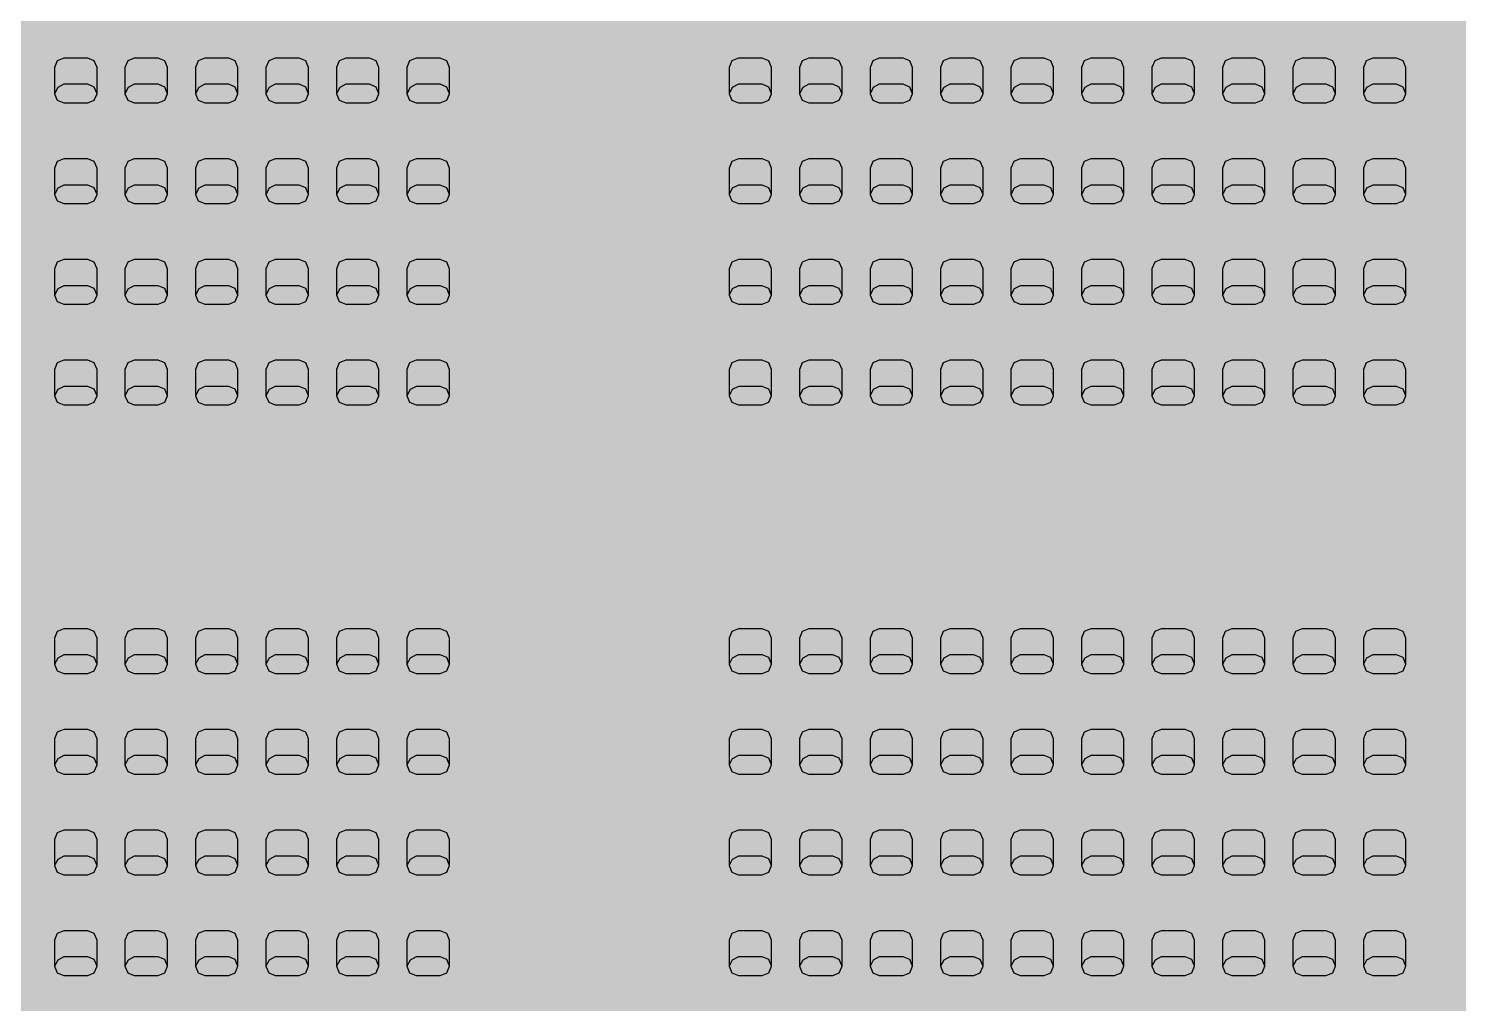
# Model space of a CAD drawing. Header units: feet. Extents: x 280 to 544, y 563 to 815.
# Drawn here: x 381.9 to 433, y 630.9 to 665.7 of the extents above; entities that cross this region are included whole.
import ezdxf

# ---------------------------------------------------------------- set-up
doc = ezdxf.new("R2010")
doc.units = ezdxf.units.FT
doc.header["$MEASUREMENT"] = 0
doc.layers.add('Background', color=7, linetype='Continuous')
doc.layers.add('Layer 1', color=7, linetype='Continuous')

msp = doc.modelspace()

# ---------------------------------------------------------------- hatches: boundary and pattern name
at = {"layer": 'Background', "lineweight": 0, "true_color": 0xe6e6e6, "transparency": 33554687}
h = msp.add_hatch(color=254, dxfattribs=at)
h.dxf.hatch_style = 1
h.paths.add_polyline_path([(491.791, 760.881), (310.541, 760.881), (310.541, 592.714), (491.791, 592.714)])

# ---------------------------------------------------------------- linework, layer by layer
at = {"layer": 'Layer 1', "color": 18, "lineweight": 25, "true_color": 0x000000}
for points in [[(384.353, 663.397), (384.353, 664.331), (384.255, 664.567), (384.019, 664.664), (383.165, 664.664), (382.929, 664.567), (382.832, 664.331), (382.832, 663.397), (382.929, 663.162), (383.165, 663.064), (384.019, 663.064), (384.255, 663.162), (384.353, 663.397), (384.255, 663.633), (384.019, 663.731), (383.165, 663.731), (382.949, 663.613), (382.832, 663.397)], [(386.873, 663.397), (386.873, 664.331), (386.776, 664.567), (386.54, 664.664), (385.686, 664.664), (385.45, 664.567), (385.353, 664.331), (385.353, 663.397), (385.45, 663.162), (385.686, 663.064), (386.54, 663.064), (386.776, 663.162), (386.873, 663.397), (386.776, 663.633), (386.54, 663.731), (385.686, 663.731), (385.47, 663.613), (385.353, 663.397)], [(389.394, 663.397), (389.394, 664.331), (389.296, 664.567), (389.061, 664.664), (388.207, 664.664), (387.971, 664.567), (387.873, 664.331), (387.873, 663.397), (387.971, 663.162), (388.207, 663.064), (389.061, 663.064), (389.296, 663.162), (389.394, 663.397), (389.296, 663.633), (389.061, 663.731), (388.207, 663.731), (387.991, 663.613), (387.873, 663.397)], [(391.915, 663.397), (391.915, 664.331), (391.817, 664.567), (391.582, 664.664), (390.727, 664.664), (390.492, 664.567), (390.394, 664.331), (390.394, 663.397), (390.492, 663.162), (390.727, 663.064), (391.582, 663.064), (391.817, 663.162), (391.915, 663.397), (391.817, 663.633), (391.582, 663.731), (390.727, 663.731), (390.512, 663.613), (390.394, 663.397)], [(394.436, 663.397), (394.436, 664.331), (394.338, 664.567), (394.102, 664.664), (393.248, 664.664), (393.012, 664.567), (392.915, 664.331), (392.915, 663.397), (393.012, 663.162), (393.248, 663.064), (394.102, 663.064), (394.338, 663.162), (394.436, 663.397), (394.338, 663.633), (394.102, 663.731), (393.248, 663.731), (393.033, 663.613), (392.915, 663.397)], [(396.957, 663.397), (396.957, 664.331), (396.859, 664.567), (396.623, 664.664), (395.769, 664.664), (395.533, 664.567), (395.436, 664.331), (395.436, 663.397), (395.533, 663.162), (395.769, 663.064), (396.623, 663.064), (396.859, 663.162), (396.957, 663.397), (396.859, 663.633), (396.623, 663.731), (395.769, 663.731), (395.553, 663.613), (395.436, 663.397)], [(408.477, 663.397), (408.477, 664.331), (408.38, 664.567), (408.144, 664.664), (407.29, 664.664), (407.054, 664.567), (406.957, 664.331), (406.957, 663.397), (407.054, 663.162), (407.29, 663.064), (408.144, 663.064), (408.38, 663.162), (408.477, 663.397), (408.38, 663.633), (408.144, 663.731), (407.29, 663.731), (407.074, 663.613), (406.957, 663.397)], [(410.998, 663.397), (410.998, 664.331), (410.901, 664.567), (410.665, 664.664), (409.811, 664.664), (409.575, 664.567), (409.477, 664.331), (409.477, 663.397), (409.575, 663.162), (409.811, 663.064), (410.665, 663.064), (410.901, 663.162), (410.998, 663.397), (410.901, 663.633), (410.665, 663.731), (409.811, 663.731), (409.595, 663.613), (409.477, 663.397)], [(413.519, 663.397), (413.519, 664.331), (413.421, 664.567), (413.186, 664.664), (412.331, 664.664), (412.096, 664.567), (411.998, 664.331), (411.998, 663.397), (412.096, 663.162), (412.331, 663.064), (413.186, 663.064), (413.421, 663.162), (413.519, 663.397), (413.421, 663.633), (413.186, 663.731), (412.331, 663.731), (412.116, 663.613), (411.998, 663.397)], [(416.04, 663.397), (416.04, 664.331), (415.942, 664.567), (415.706, 664.664), (414.852, 664.664), (414.616, 664.567), (414.519, 664.331), (414.519, 663.397), (414.616, 663.162), (414.852, 663.064), (415.706, 663.064), (415.942, 663.162), (416.04, 663.397), (415.942, 663.633), (415.706, 663.731), (414.852, 663.731), (414.637, 663.613), (414.519, 663.397)], [(418.56, 663.397), (418.56, 664.331), (418.463, 664.567), (418.227, 664.664), (417.373, 664.664), (417.137, 664.567), (417.04, 664.331), (417.04, 663.397), (417.137, 663.162), (417.373, 663.064), (418.227, 663.064), (418.463, 663.162), (418.56, 663.397), (418.463, 663.633), (418.227, 663.731), (417.373, 663.731), (417.157, 663.613), (417.04, 663.397)], [(421.081, 663.397), (421.081, 664.331), (420.984, 664.567), (420.748, 664.664), (419.894, 664.664), (419.658, 664.567), (419.56, 664.331), (419.56, 663.397), (419.658, 663.162), (419.894, 663.064), (420.748, 663.064), (420.984, 663.162), (421.081, 663.397), (420.984, 663.633), (420.748, 663.731), (419.894, 663.731), (419.678, 663.613), (419.56, 663.397)], [(423.602, 663.397), (423.602, 664.331), (423.505, 664.567), (423.269, 664.664), (422.415, 664.664), (422.179, 664.567), (422.081, 664.331), (422.081, 663.397), (422.179, 663.162), (422.415, 663.064), (423.269, 663.064), (423.505, 663.162), (423.602, 663.397), (423.505, 663.633), (423.269, 663.731), (422.415, 663.731), (422.199, 663.613), (422.081, 663.397)], [(426.123, 663.397), (426.123, 664.331), (426.025, 664.567), (425.79, 664.664), (424.935, 664.664), (424.7, 664.567), (424.602, 664.331), (424.602, 663.397), (424.7, 663.162), (424.935, 663.064), (425.79, 663.064), (426.025, 663.162), (426.123, 663.397), (426.025, 663.633), (425.79, 663.731), (424.935, 663.731), (424.72, 663.613), (424.602, 663.397)], [(428.644, 663.397), (428.644, 664.331), (428.546, 664.567), (428.31, 664.664), (427.456, 664.664), (427.221, 664.567), (427.123, 664.331), (427.123, 663.397), (427.221, 663.162), (427.456, 663.064), (428.31, 663.064), (428.546, 663.162), (428.644, 663.397), (428.546, 663.633), (428.31, 663.731), (427.456, 663.731), (427.24, 663.613), (427.123, 663.397)], [(431.164, 663.397), (431.164, 664.331), (431.067, 664.567), (430.831, 664.664), (429.977, 664.664), (429.741, 664.567), (429.644, 664.331), (429.644, 663.397), (429.741, 663.162), (429.977, 663.064), (430.831, 663.064), (431.067, 663.162), (431.164, 663.397), (431.067, 663.633), (430.831, 663.731), (429.977, 663.731), (429.761, 663.613), (429.644, 663.397)], [(384.353, 659.797), (384.353, 660.731), (384.255, 660.966), (384.019, 661.064), (383.165, 661.064), (382.929, 660.966), (382.832, 660.731), (382.832, 659.797), (382.929, 659.562), (383.165, 659.464), (384.019, 659.464), (384.255, 659.562), (384.353, 659.797), (384.255, 660.033), (384.019, 660.131), (383.165, 660.131), (382.949, 660.013), (382.832, 659.797)], [(386.873, 659.797), (386.873, 660.731), (386.776, 660.966), (386.54, 661.064), (385.686, 661.064), (385.45, 660.966), (385.353, 660.731), (385.353, 659.797), (385.45, 659.562), (385.686, 659.464), (386.54, 659.464), (386.776, 659.562), (386.873, 659.797), (386.776, 660.033), (386.54, 660.131), (385.686, 660.131), (385.47, 660.013), (385.353, 659.797)], [(389.394, 659.797), (389.394, 660.731), (389.296, 660.966), (389.061, 661.064), (388.207, 661.064), (387.971, 660.966), (387.873, 660.731), (387.873, 659.797), (387.971, 659.562), (388.207, 659.464), (389.061, 659.464), (389.296, 659.562), (389.394, 659.797), (389.296, 660.033), (389.061, 660.131), (388.207, 660.131), (387.991, 660.013), (387.873, 659.797)], [(391.915, 659.797), (391.915, 660.731), (391.817, 660.966), (391.582, 661.064), (390.727, 661.064), (390.492, 660.966), (390.394, 660.731), (390.394, 659.797), (390.492, 659.562), (390.727, 659.464), (391.582, 659.464), (391.817, 659.562), (391.915, 659.797), (391.817, 660.033), (391.582, 660.131), (390.727, 660.131), (390.512, 660.013), (390.394, 659.797)], [(394.436, 659.797), (394.436, 660.731), (394.338, 660.966), (394.102, 661.064), (393.248, 661.064), (393.012, 660.966), (392.915, 660.731), (392.915, 659.797), (393.012, 659.562), (393.248, 659.464), (394.102, 659.464), (394.338, 659.562), (394.436, 659.797), (394.338, 660.033), (394.102, 660.131), (393.248, 660.131), (393.033, 660.013), (392.915, 659.797)], [(396.957, 659.797), (396.957, 660.731), (396.859, 660.966), (396.623, 661.064), (395.769, 661.064), (395.533, 660.966), (395.436, 660.731), (395.436, 659.797), (395.533, 659.562), (395.769, 659.464), (396.623, 659.464), (396.859, 659.562), (396.957, 659.797), (396.859, 660.033), (396.623, 660.131), (395.769, 660.131), (395.553, 660.013), (395.436, 659.797)], [(408.477, 659.797), (408.477, 660.731), (408.38, 660.966), (408.144, 661.064), (407.29, 661.064), (407.054, 660.966), (406.957, 660.731), (406.957, 659.797), (407.054, 659.562), (407.29, 659.464), (408.144, 659.464), (408.38, 659.562), (408.477, 659.797), (408.38, 660.033), (408.144, 660.131), (407.29, 660.131), (407.074, 660.013), (406.957, 659.797)], [(410.998, 659.797), (410.998, 660.731), (410.901, 660.966), (410.665, 661.064), (409.811, 661.064), (409.575, 660.966), (409.477, 660.731), (409.477, 659.797), (409.575, 659.562), (409.811, 659.464), (410.665, 659.464), (410.901, 659.562), (410.998, 659.797), (410.901, 660.033), (410.665, 660.131), (409.811, 660.131), (409.595, 660.013), (409.477, 659.797)], [(413.519, 659.797), (413.519, 660.731), (413.421, 660.966), (413.186, 661.064), (412.331, 661.064), (412.096, 660.966), (411.998, 660.731), (411.998, 659.797), (412.096, 659.562), (412.331, 659.464), (413.186, 659.464), (413.421, 659.562), (413.519, 659.797), (413.421, 660.033), (413.186, 660.131), (412.331, 660.131), (412.116, 660.013), (411.998, 659.797)], [(416.04, 659.797), (416.04, 660.731), (415.942, 660.966), (415.706, 661.064), (414.852, 661.064), (414.616, 660.966), (414.519, 660.731), (414.519, 659.797), (414.616, 659.562), (414.852, 659.464), (415.706, 659.464), (415.942, 659.562), (416.04, 659.797), (415.942, 660.033), (415.706, 660.131), (414.852, 660.131), (414.637, 660.013), (414.519, 659.797)], [(418.56, 659.797), (418.56, 660.731), (418.463, 660.966), (418.227, 661.064), (417.373, 661.064), (417.137, 660.966), (417.04, 660.731), (417.04, 659.797), (417.137, 659.562), (417.373, 659.464), (418.227, 659.464), (418.463, 659.562), (418.56, 659.797), (418.463, 660.033), (418.227, 660.131), (417.373, 660.131), (417.157, 660.013), (417.04, 659.797)], [(421.081, 659.797), (421.081, 660.731), (420.984, 660.966), (420.748, 661.064), (419.894, 661.064), (419.658, 660.966), (419.56, 660.731), (419.56, 659.797), (419.658, 659.562), (419.894, 659.464), (420.748, 659.464), (420.984, 659.562), (421.081, 659.797), (420.984, 660.033), (420.748, 660.131), (419.894, 660.131), (419.678, 660.013), (419.56, 659.797)], [(423.602, 659.797), (423.602, 660.731), (423.505, 660.966), (423.269, 661.064), (422.415, 661.064), (422.179, 660.966), (422.081, 660.731), (422.081, 659.797), (422.179, 659.562), (422.415, 659.464), (423.269, 659.464), (423.505, 659.562), (423.602, 659.797), (423.505, 660.033), (423.269, 660.131), (422.415, 660.131), (422.199, 660.013), (422.081, 659.797)], [(426.123, 659.797), (426.123, 660.731), (426.025, 660.966), (425.79, 661.064), (424.935, 661.064), (424.7, 660.966), (424.602, 660.731), (424.602, 659.797), (424.7, 659.562), (424.935, 659.464), (425.79, 659.464), (426.025, 659.562), (426.123, 659.797), (426.025, 660.033), (425.79, 660.131), (424.935, 660.131), (424.72, 660.013), (424.602, 659.797)], [(428.644, 659.797), (428.644, 660.731), (428.546, 660.966), (428.31, 661.064), (427.456, 661.064), (427.221, 660.966), (427.123, 660.731), (427.123, 659.797), (427.221, 659.562), (427.456, 659.464), (428.31, 659.464), (428.546, 659.562), (428.644, 659.797), (428.546, 660.033), (428.31, 660.131), (427.456, 660.131), (427.24, 660.013), (427.123, 659.797)], [(431.164, 659.797), (431.164, 660.731), (431.067, 660.966), (430.831, 661.064), (429.977, 661.064), (429.741, 660.966), (429.644, 660.731), (429.644, 659.797), (429.741, 659.562), (429.977, 659.464), (430.831, 659.464), (431.067, 659.562), (431.164, 659.797), (431.067, 660.033), (430.831, 660.131), (429.977, 660.131), (429.761, 660.013), (429.644, 659.797)], [(384.353, 656.197), (384.353, 657.131), (384.255, 657.366), (384.019, 657.464), (383.165, 657.464), (382.929, 657.366), (382.832, 657.131), (382.832, 656.197), (382.929, 655.962), (383.165, 655.864), (384.019, 655.864), (384.255, 655.962), (384.353, 656.197), (384.255, 656.433), (384.019, 656.531), (383.165, 656.531), (382.949, 656.413), (382.832, 656.197)], [(386.873, 656.197), (386.873, 657.131), (386.776, 657.366), (386.54, 657.464), (385.686, 657.464), (385.45, 657.366), (385.353, 657.131), (385.353, 656.197), (385.45, 655.962), (385.686, 655.864), (386.54, 655.864), (386.776, 655.962), (386.873, 656.197), (386.776, 656.433), (386.54, 656.531), (385.686, 656.531), (385.47, 656.413), (385.353, 656.197)], [(389.394, 656.197), (389.394, 657.131), (389.296, 657.366), (389.061, 657.464), (388.207, 657.464), (387.971, 657.366), (387.873, 657.131), (387.873, 656.197), (387.971, 655.962), (388.207, 655.864), (389.061, 655.864), (389.296, 655.962), (389.394, 656.197), (389.296, 656.433), (389.061, 656.531), (388.207, 656.531), (387.991, 656.413), (387.873, 656.197)], [(391.915, 656.197), (391.915, 657.131), (391.817, 657.366), (391.582, 657.464), (390.727, 657.464), (390.492, 657.366), (390.394, 657.131), (390.394, 656.197), (390.492, 655.962), (390.727, 655.864), (391.582, 655.864), (391.817, 655.962), (391.915, 656.197), (391.817, 656.433), (391.582, 656.531), (390.727, 656.531), (390.512, 656.413), (390.394, 656.197)], [(394.436, 656.197), (394.436, 657.131), (394.338, 657.366), (394.102, 657.464), (393.248, 657.464), (393.012, 657.366), (392.915, 657.131), (392.915, 656.197), (393.012, 655.962), (393.248, 655.864), (394.102, 655.864), (394.338, 655.962), (394.436, 656.197), (394.338, 656.433), (394.102, 656.531), (393.248, 656.531), (393.033, 656.413), (392.915, 656.197)], [(396.957, 656.197), (396.957, 657.131), (396.859, 657.366), (396.623, 657.464), (395.769, 657.464), (395.533, 657.366), (395.436, 657.131), (395.436, 656.197), (395.533, 655.962), (395.769, 655.864), (396.623, 655.864), (396.859, 655.962), (396.957, 656.197), (396.859, 656.433), (396.623, 656.531), (395.769, 656.531), (395.553, 656.413), (395.436, 656.197)], [(408.477, 656.197), (408.477, 657.131), (408.38, 657.366), (408.144, 657.464), (407.29, 657.464), (407.054, 657.366), (406.957, 657.131), (406.957, 656.197), (407.054, 655.962), (407.29, 655.864), (408.144, 655.864), (408.38, 655.962), (408.477, 656.197), (408.38, 656.433), (408.144, 656.531), (407.29, 656.531), (407.074, 656.413), (406.957, 656.197)], [(410.998, 656.197), (410.998, 657.131), (410.901, 657.366), (410.665, 657.464), (409.811, 657.464), (409.575, 657.366), (409.477, 657.131), (409.477, 656.197), (409.575, 655.962), (409.811, 655.864), (410.665, 655.864), (410.901, 655.962), (410.998, 656.197), (410.901, 656.433), (410.665, 656.531), (409.811, 656.531), (409.595, 656.413), (409.477, 656.197)], [(413.519, 656.197), (413.519, 657.131), (413.421, 657.366), (413.186, 657.464), (412.331, 657.464), (412.096, 657.366), (411.998, 657.131), (411.998, 656.197), (412.096, 655.962), (412.331, 655.864), (413.186, 655.864), (413.421, 655.962), (413.519, 656.197), (413.421, 656.433), (413.186, 656.531), (412.331, 656.531), (412.116, 656.413), (411.998, 656.197)], [(416.04, 656.197), (416.04, 657.131), (415.942, 657.366), (415.706, 657.464), (414.852, 657.464), (414.616, 657.366), (414.519, 657.131), (414.519, 656.197), (414.616, 655.962), (414.852, 655.864), (415.706, 655.864), (415.942, 655.962), (416.04, 656.197), (415.942, 656.433), (415.706, 656.531), (414.852, 656.531), (414.637, 656.413), (414.519, 656.197)], [(418.56, 656.197), (418.56, 657.131), (418.463, 657.366), (418.227, 657.464), (417.373, 657.464), (417.137, 657.366), (417.04, 657.131), (417.04, 656.197), (417.137, 655.962), (417.373, 655.864), (418.227, 655.864), (418.463, 655.962), (418.56, 656.197), (418.463, 656.433), (418.227, 656.531), (417.373, 656.531), (417.157, 656.413), (417.04, 656.197)], [(421.081, 656.197), (421.081, 657.131), (420.984, 657.366), (420.748, 657.464), (419.894, 657.464), (419.658, 657.366), (419.56, 657.131), (419.56, 656.197), (419.658, 655.962), (419.894, 655.864), (420.748, 655.864), (420.984, 655.962), (421.081, 656.197), (420.984, 656.433), (420.748, 656.531), (419.894, 656.531), (419.678, 656.413), (419.56, 656.197)], [(423.602, 656.197), (423.602, 657.131), (423.505, 657.366), (423.269, 657.464), (422.415, 657.464), (422.179, 657.366), (422.081, 657.131), (422.081, 656.197), (422.179, 655.962), (422.415, 655.864), (423.269, 655.864), (423.505, 655.962), (423.602, 656.197), (423.505, 656.433), (423.269, 656.531), (422.415, 656.531), (422.199, 656.413), (422.081, 656.197)], [(426.123, 656.197), (426.123, 657.131), (426.025, 657.366), (425.79, 657.464), (424.935, 657.464), (424.7, 657.366), (424.602, 657.131), (424.602, 656.197), (424.7, 655.962), (424.935, 655.864), (425.79, 655.864), (426.025, 655.962), (426.123, 656.197), (426.025, 656.433), (425.79, 656.531), (424.935, 656.531), (424.72, 656.413), (424.602, 656.197)], [(428.644, 656.197), (428.644, 657.131), (428.546, 657.366), (428.31, 657.464), (427.456, 657.464), (427.221, 657.366), (427.123, 657.131), (427.123, 656.197), (427.221, 655.962), (427.456, 655.864), (428.31, 655.864), (428.546, 655.962), (428.644, 656.197), (428.546, 656.433), (428.31, 656.531), (427.456, 656.531), (427.24, 656.413), (427.123, 656.197)], [(431.164, 656.197), (431.164, 657.131), (431.067, 657.366), (430.831, 657.464), (429.977, 657.464), (429.741, 657.366), (429.644, 657.131), (429.644, 656.197), (429.741, 655.962), (429.977, 655.864), (430.831, 655.864), (431.067, 655.962), (431.164, 656.197), (431.067, 656.433), (430.831, 656.531), (429.977, 656.531), (429.761, 656.413), (429.644, 656.197)], [(384.353, 652.597), (384.353, 653.531), (384.255, 653.766), (384.019, 653.864), (383.165, 653.864), (382.929, 653.766), (382.832, 653.531), (382.832, 652.597), (382.929, 652.362), (383.165, 652.264), (384.019, 652.264), (384.255, 652.362), (384.353, 652.597), (384.255, 652.833), (384.019, 652.931), (383.165, 652.931), (382.949, 652.813), (382.832, 652.597)], [(386.873, 652.597), (386.873, 653.531), (386.776, 653.766), (386.54, 653.864), (385.686, 653.864), (385.45, 653.766), (385.353, 653.531), (385.353, 652.597), (385.45, 652.362), (385.686, 652.264), (386.54, 652.264), (386.776, 652.362), (386.873, 652.597), (386.776, 652.833), (386.54, 652.931), (385.686, 652.931), (385.47, 652.813), (385.353, 652.597)], [(389.394, 652.597), (389.394, 653.531), (389.296, 653.766), (389.061, 653.864), (388.207, 653.864), (387.971, 653.766), (387.873, 653.531), (387.873, 652.597), (387.971, 652.362), (388.207, 652.264), (389.061, 652.264), (389.296, 652.362), (389.394, 652.597), (389.296, 652.833), (389.061, 652.931), (388.207, 652.931), (387.991, 652.813), (387.873, 652.597)], [(391.915, 652.597), (391.915, 653.531), (391.817, 653.766), (391.582, 653.864), (390.727, 653.864), (390.492, 653.766), (390.394, 653.531), (390.394, 652.597), (390.492, 652.362), (390.727, 652.264), (391.582, 652.264), (391.817, 652.362), (391.915, 652.597), (391.817, 652.833), (391.582, 652.931), (390.727, 652.931), (390.512, 652.813), (390.394, 652.597)], [(394.436, 652.597), (394.436, 653.531), (394.338, 653.766), (394.102, 653.864), (393.248, 653.864), (393.012, 653.766), (392.915, 653.531), (392.915, 652.597), (393.012, 652.362), (393.248, 652.264), (394.102, 652.264), (394.338, 652.362), (394.436, 652.597), (394.338, 652.833), (394.102, 652.931), (393.248, 652.931), (393.033, 652.813), (392.915, 652.597)], [(396.957, 652.597), (396.957, 653.531), (396.859, 653.766), (396.623, 653.864), (395.769, 653.864), (395.533, 653.766), (395.436, 653.531), (395.436, 652.597), (395.533, 652.362), (395.769, 652.264), (396.623, 652.264), (396.859, 652.362), (396.957, 652.597), (396.859, 652.833), (396.623, 652.931), (395.769, 652.931), (395.553, 652.813), (395.436, 652.597)], [(408.477, 652.597), (408.477, 653.531), (408.38, 653.766), (408.144, 653.864), (407.29, 653.864), (407.054, 653.766), (406.957, 653.531), (406.957, 652.597), (407.054, 652.362), (407.29, 652.264), (408.144, 652.264), (408.38, 652.362), (408.477, 652.597), (408.38, 652.833), (408.144, 652.931), (407.29, 652.931), (407.074, 652.813), (406.957, 652.597)], [(410.998, 652.597), (410.998, 653.531), (410.901, 653.766), (410.665, 653.864), (409.811, 653.864), (409.575, 653.766), (409.477, 653.531), (409.477, 652.597), (409.575, 652.362), (409.811, 652.264), (410.665, 652.264), (410.901, 652.362), (410.998, 652.597), (410.901, 652.833), (410.665, 652.931), (409.811, 652.931), (409.595, 652.813), (409.477, 652.597)], [(413.519, 652.597), (413.519, 653.531), (413.421, 653.766), (413.186, 653.864), (412.331, 653.864), (412.096, 653.766), (411.998, 653.531), (411.998, 652.597), (412.096, 652.362), (412.331, 652.264), (413.186, 652.264), (413.421, 652.362), (413.519, 652.597), (413.421, 652.833), (413.186, 652.931), (412.331, 652.931), (412.116, 652.813), (411.998, 652.597)], [(416.04, 652.597), (416.04, 653.531), (415.942, 653.766), (415.706, 653.864), (414.852, 653.864), (414.616, 653.766), (414.519, 653.531), (414.519, 652.597), (414.616, 652.362), (414.852, 652.264), (415.706, 652.264), (415.942, 652.362), (416.04, 652.597), (415.942, 652.833), (415.706, 652.931), (414.852, 652.931), (414.637, 652.813), (414.519, 652.597)], [(418.56, 652.597), (418.56, 653.531), (418.463, 653.766), (418.227, 653.864), (417.373, 653.864), (417.137, 653.766), (417.04, 653.531), (417.04, 652.597), (417.137, 652.362), (417.373, 652.264), (418.227, 652.264), (418.463, 652.362), (418.56, 652.597), (418.463, 652.833), (418.227, 652.931), (417.373, 652.931), (417.157, 652.813), (417.04, 652.597)], [(421.081, 652.597), (421.081, 653.531), (420.984, 653.766), (420.748, 653.864), (419.894, 653.864), (419.658, 653.766), (419.56, 653.531), (419.56, 652.597), (419.658, 652.362), (419.894, 652.264), (420.748, 652.264), (420.984, 652.362), (421.081, 652.597), (420.984, 652.833), (420.748, 652.931), (419.894, 652.931), (419.678, 652.813), (419.56, 652.597)], [(423.602, 652.597), (423.602, 653.531), (423.505, 653.766), (423.269, 653.864), (422.415, 653.864), (422.179, 653.766), (422.081, 653.531), (422.081, 652.597), (422.179, 652.362), (422.415, 652.264), (423.269, 652.264), (423.505, 652.362), (423.602, 652.597), (423.505, 652.833), (423.269, 652.931), (422.415, 652.931), (422.199, 652.813), (422.081, 652.597)], [(426.123, 652.597), (426.123, 653.531), (426.025, 653.766), (425.79, 653.864), (424.935, 653.864), (424.7, 653.766), (424.602, 653.531), (424.602, 652.597), (424.7, 652.362), (424.935, 652.264), (425.79, 652.264), (426.025, 652.362), (426.123, 652.597), (426.025, 652.833), (425.79, 652.931), (424.935, 652.931), (424.72, 652.813), (424.602, 652.597)], [(428.644, 652.597), (428.644, 653.531), (428.546, 653.766), (428.31, 653.864), (427.456, 653.864), (427.221, 653.766), (427.123, 653.531), (427.123, 652.597), (427.221, 652.362), (427.456, 652.264), (428.31, 652.264), (428.546, 652.362), (428.644, 652.597), (428.546, 652.833), (428.31, 652.931), (427.456, 652.931), (427.24, 652.813), (427.123, 652.597)], [(431.164, 652.597), (431.164, 653.531), (431.067, 653.766), (430.831, 653.864), (429.977, 653.864), (429.741, 653.766), (429.644, 653.531), (429.644, 652.597), (429.741, 652.362), (429.977, 652.264), (430.831, 652.264), (431.067, 652.362), (431.164, 652.597), (431.067, 652.833), (430.831, 652.931), (429.977, 652.931), (429.761, 652.813), (429.644, 652.597)], [(384.353, 642.997), (384.353, 643.931), (384.255, 644.166), (384.019, 644.264), (383.165, 644.264), (382.929, 644.166), (382.832, 643.931), (382.832, 642.997), (382.929, 642.762), (383.165, 642.664), (384.019, 642.664), (384.255, 642.762), (384.353, 642.997), (384.255, 643.233), (384.019, 643.331), (383.165, 643.331), (382.949, 643.213), (382.832, 642.997)], [(386.873, 642.997), (386.873, 643.931), (386.776, 644.166), (386.54, 644.264), (385.686, 644.264), (385.45, 644.166), (385.353, 643.931), (385.353, 642.997), (385.45, 642.762), (385.686, 642.664), (386.54, 642.664), (386.776, 642.762), (386.873, 642.997), (386.776, 643.233), (386.54, 643.331), (385.686, 643.331), (385.47, 643.213), (385.353, 642.997)], [(389.394, 642.997), (389.394, 643.931), (389.296, 644.166), (389.061, 644.264), (388.207, 644.264), (387.971, 644.166), (387.873, 643.931), (387.873, 642.997), (387.971, 642.762), (388.207, 642.664), (389.061, 642.664), (389.296, 642.762), (389.394, 642.997), (389.296, 643.233), (389.061, 643.331), (388.207, 643.331), (387.991, 643.213), (387.873, 642.997)], [(391.915, 642.997), (391.915, 643.931), (391.817, 644.166), (391.582, 644.264), (390.727, 644.264), (390.492, 644.166), (390.394, 643.931), (390.394, 642.997), (390.492, 642.762), (390.727, 642.664), (391.582, 642.664), (391.817, 642.762), (391.915, 642.997), (391.817, 643.233), (391.582, 643.331), (390.727, 643.331), (390.512, 643.213), (390.394, 642.997)], [(394.436, 642.997), (394.436, 643.931), (394.338, 644.166), (394.102, 644.264), (393.248, 644.264), (393.012, 644.166), (392.915, 643.931), (392.915, 642.997), (393.012, 642.762), (393.248, 642.664), (394.102, 642.664), (394.338, 642.762), (394.436, 642.997), (394.338, 643.233), (394.102, 643.331), (393.248, 643.331), (393.033, 643.213), (392.915, 642.997)], [(396.957, 642.997), (396.957, 643.931), (396.859, 644.166), (396.623, 644.264), (395.769, 644.264), (395.533, 644.166), (395.436, 643.931), (395.436, 642.997), (395.533, 642.762), (395.769, 642.664), (396.623, 642.664), (396.859, 642.762), (396.957, 642.997), (396.859, 643.233), (396.623, 643.331), (395.769, 643.331), (395.553, 643.213), (395.436, 642.997)], [(408.477, 642.997), (408.477, 643.931), (408.38, 644.166), (408.144, 644.264), (407.29, 644.264), (407.054, 644.166), (406.957, 643.931), (406.957, 642.997), (407.054, 642.762), (407.29, 642.664), (408.144, 642.664), (408.38, 642.762), (408.477, 642.997), (408.38, 643.233), (408.144, 643.331), (407.29, 643.331), (407.074, 643.213), (406.957, 642.997)], [(410.998, 642.997), (410.998, 643.931), (410.901, 644.166), (410.665, 644.264), (409.811, 644.264), (409.575, 644.166), (409.477, 643.931), (409.477, 642.997), (409.575, 642.762), (409.811, 642.664), (410.665, 642.664), (410.901, 642.762), (410.998, 642.997), (410.901, 643.233), (410.665, 643.331), (409.811, 643.331), (409.595, 643.213), (409.477, 642.997)], [(413.519, 642.997), (413.519, 643.931), (413.421, 644.166), (413.186, 644.264), (412.331, 644.264), (412.096, 644.166), (411.998, 643.931), (411.998, 642.997), (412.096, 642.762), (412.331, 642.664), (413.186, 642.664), (413.421, 642.762), (413.519, 642.997), (413.421, 643.233), (413.186, 643.331), (412.331, 643.331), (412.116, 643.213), (411.998, 642.997)], [(416.04, 642.997), (416.04, 643.931), (415.942, 644.166), (415.706, 644.264), (414.852, 644.264), (414.616, 644.166), (414.519, 643.931), (414.519, 642.997), (414.616, 642.762), (414.852, 642.664), (415.706, 642.664), (415.942, 642.762), (416.04, 642.997), (415.942, 643.233), (415.706, 643.331), (414.852, 643.331), (414.637, 643.213), (414.519, 642.997)], [(418.56, 642.997), (418.56, 643.931), (418.463, 644.166), (418.227, 644.264), (417.373, 644.264), (417.137, 644.166), (417.04, 643.931), (417.04, 642.997), (417.137, 642.762), (417.373, 642.664), (418.227, 642.664), (418.463, 642.762), (418.56, 642.997), (418.463, 643.233), (418.227, 643.331), (417.373, 643.331), (417.157, 643.213), (417.04, 642.997)], [(421.081, 642.997), (421.081, 643.931), (420.984, 644.166), (420.748, 644.264), (419.894, 644.264), (419.658, 644.166), (419.56, 643.931), (419.56, 642.997), (419.658, 642.762), (419.894, 642.664), (420.748, 642.664), (420.984, 642.762), (421.081, 642.997), (420.984, 643.233), (420.748, 643.331), (419.894, 643.331), (419.678, 643.213), (419.56, 642.997)], [(423.602, 642.997), (423.602, 643.931), (423.505, 644.166), (423.269, 644.264), (422.415, 644.264), (422.179, 644.166), (422.081, 643.931), (422.081, 642.997), (422.179, 642.762), (422.415, 642.664), (423.269, 642.664), (423.505, 642.762), (423.602, 642.997), (423.505, 643.233), (423.269, 643.331), (422.415, 643.331), (422.199, 643.213), (422.081, 642.997)], [(426.123, 642.997), (426.123, 643.931), (426.025, 644.166), (425.79, 644.264), (424.935, 644.264), (424.7, 644.166), (424.602, 643.931), (424.602, 642.997), (424.7, 642.762), (424.935, 642.664), (425.79, 642.664), (426.025, 642.762), (426.123, 642.997), (426.025, 643.233), (425.79, 643.331), (424.935, 643.331), (424.72, 643.213), (424.602, 642.997)], [(428.644, 642.997), (428.644, 643.931), (428.546, 644.166), (428.31, 644.264), (427.456, 644.264), (427.221, 644.166), (427.123, 643.931), (427.123, 642.997), (427.221, 642.762), (427.456, 642.664), (428.31, 642.664), (428.546, 642.762), (428.644, 642.997), (428.546, 643.233), (428.31, 643.331), (427.456, 643.331), (427.24, 643.213), (427.123, 642.997)], [(431.164, 642.997), (431.164, 643.931), (431.067, 644.166), (430.831, 644.264), (429.977, 644.264), (429.741, 644.166), (429.644, 643.931), (429.644, 642.997), (429.741, 642.762), (429.977, 642.664), (430.831, 642.664), (431.067, 642.762), (431.164, 642.997), (431.067, 643.233), (430.831, 643.331), (429.977, 643.331), (429.761, 643.213), (429.644, 642.997)], [(384.353, 639.397), (384.353, 640.331), (384.255, 640.566), (384.019, 640.664), (383.165, 640.664), (382.929, 640.566), (382.832, 640.331), (382.832, 639.397), (382.929, 639.162), (383.165, 639.064), (384.019, 639.064), (384.255, 639.162), (384.353, 639.397), (384.255, 639.633), (384.019, 639.731), (383.165, 639.731), (382.949, 639.613), (382.832, 639.397)], [(386.873, 639.397), (386.873, 640.331), (386.776, 640.566), (386.54, 640.664), (385.686, 640.664), (385.45, 640.566), (385.353, 640.331), (385.353, 639.397), (385.45, 639.162), (385.686, 639.064), (386.54, 639.064), (386.776, 639.162), (386.873, 639.397), (386.776, 639.633), (386.54, 639.731), (385.686, 639.731), (385.47, 639.613), (385.353, 639.397)], [(389.394, 639.397), (389.394, 640.331), (389.296, 640.566), (389.061, 640.664), (388.207, 640.664), (387.971, 640.566), (387.873, 640.331), (387.873, 639.397), (387.971, 639.162), (388.207, 639.064), (389.061, 639.064), (389.296, 639.162), (389.394, 639.397), (389.296, 639.633), (389.061, 639.731), (388.207, 639.731), (387.991, 639.613), (387.873, 639.397)], [(391.915, 639.397), (391.915, 640.331), (391.817, 640.566), (391.582, 640.664), (390.727, 640.664), (390.492, 640.566), (390.394, 640.331), (390.394, 639.397), (390.492, 639.162), (390.727, 639.064), (391.582, 639.064), (391.817, 639.162), (391.915, 639.397), (391.817, 639.633), (391.582, 639.731), (390.727, 639.731), (390.512, 639.613), (390.394, 639.397)], [(394.436, 639.397), (394.436, 640.331), (394.338, 640.566), (394.102, 640.664), (393.248, 640.664), (393.012, 640.566), (392.915, 640.331), (392.915, 639.397), (393.012, 639.162), (393.248, 639.064), (394.102, 639.064), (394.338, 639.162), (394.436, 639.397), (394.338, 639.633), (394.102, 639.731), (393.248, 639.731), (393.033, 639.613), (392.915, 639.397)], [(396.957, 639.397), (396.957, 640.331), (396.859, 640.566), (396.623, 640.664), (395.769, 640.664), (395.533, 640.566), (395.436, 640.331), (395.436, 639.397), (395.533, 639.162), (395.769, 639.064), (396.623, 639.064), (396.859, 639.162), (396.957, 639.397), (396.859, 639.633), (396.623, 639.731), (395.769, 639.731), (395.553, 639.613), (395.436, 639.397)], [(408.477, 639.397), (408.477, 640.331), (408.38, 640.566), (408.144, 640.664), (407.29, 640.664), (407.054, 640.566), (406.957, 640.331), (406.957, 639.397), (407.054, 639.162), (407.29, 639.064), (408.144, 639.064), (408.38, 639.162), (408.477, 639.397), (408.38, 639.633), (408.144, 639.731), (407.29, 639.731), (407.074, 639.613), (406.957, 639.397)], [(410.998, 639.397), (410.998, 640.331), (410.901, 640.566), (410.665, 640.664), (409.811, 640.664), (409.575, 640.566), (409.477, 640.331), (409.477, 639.397), (409.575, 639.162), (409.811, 639.064), (410.665, 639.064), (410.901, 639.162), (410.998, 639.397), (410.901, 639.633), (410.665, 639.731), (409.811, 639.731), (409.595, 639.613), (409.477, 639.397)], [(413.519, 639.397), (413.519, 640.331), (413.421, 640.566), (413.186, 640.664), (412.331, 640.664), (412.096, 640.566), (411.998, 640.331), (411.998, 639.397), (412.096, 639.162), (412.331, 639.064), (413.186, 639.064), (413.421, 639.162), (413.519, 639.397), (413.421, 639.633), (413.186, 639.731), (412.331, 639.731), (412.116, 639.613), (411.998, 639.397)], [(416.04, 639.397), (416.04, 640.331), (415.942, 640.566), (415.706, 640.664), (414.852, 640.664), (414.616, 640.566), (414.519, 640.331), (414.519, 639.397), (414.616, 639.162), (414.852, 639.064), (415.706, 639.064), (415.942, 639.162), (416.04, 639.397), (415.942, 639.633), (415.706, 639.731), (414.852, 639.731), (414.637, 639.613), (414.519, 639.397)], [(418.56, 639.397), (418.56, 640.331), (418.463, 640.566), (418.227, 640.664), (417.373, 640.664), (417.137, 640.566), (417.04, 640.331), (417.04, 639.397), (417.137, 639.162), (417.373, 639.064), (418.227, 639.064), (418.463, 639.162), (418.56, 639.397), (418.463, 639.633), (418.227, 639.731), (417.373, 639.731), (417.157, 639.613), (417.04, 639.397)], [(421.081, 639.397), (421.081, 640.331), (420.984, 640.566), (420.748, 640.664), (419.894, 640.664), (419.658, 640.566), (419.56, 640.331), (419.56, 639.397), (419.658, 639.162), (419.894, 639.064), (420.748, 639.064), (420.984, 639.162), (421.081, 639.397), (420.984, 639.633), (420.748, 639.731), (419.894, 639.731), (419.678, 639.613), (419.56, 639.397)], [(423.602, 639.397), (423.602, 640.331), (423.505, 640.566), (423.269, 640.664), (422.415, 640.664), (422.179, 640.566), (422.081, 640.331), (422.081, 639.397), (422.179, 639.162), (422.415, 639.064), (423.269, 639.064), (423.505, 639.162), (423.602, 639.397), (423.505, 639.633), (423.269, 639.731), (422.415, 639.731), (422.199, 639.613), (422.081, 639.397)], [(426.123, 639.397), (426.123, 640.331), (426.025, 640.566), (425.79, 640.664), (424.935, 640.664), (424.7, 640.566), (424.602, 640.331), (424.602, 639.397), (424.7, 639.162), (424.935, 639.064), (425.79, 639.064), (426.025, 639.162), (426.123, 639.397), (426.025, 639.633), (425.79, 639.731), (424.935, 639.731), (424.72, 639.613), (424.602, 639.397)], [(428.644, 639.397), (428.644, 640.331), (428.546, 640.566), (428.31, 640.664), (427.456, 640.664), (427.221, 640.566), (427.123, 640.331), (427.123, 639.397), (427.221, 639.162), (427.456, 639.064), (428.31, 639.064), (428.546, 639.162), (428.644, 639.397), (428.546, 639.633), (428.31, 639.731), (427.456, 639.731), (427.24, 639.613), (427.123, 639.397)], [(431.164, 639.397), (431.164, 640.331), (431.067, 640.566), (430.831, 640.664), (429.977, 640.664), (429.741, 640.566), (429.644, 640.331), (429.644, 639.397), (429.741, 639.162), (429.977, 639.064), (430.831, 639.064), (431.067, 639.162), (431.164, 639.397), (431.067, 639.633), (430.831, 639.731), (429.977, 639.731), (429.761, 639.613), (429.644, 639.397)], [(384.353, 635.797), (384.353, 636.731), (384.255, 636.966), (384.019, 637.064), (383.165, 637.064), (382.929, 636.966), (382.832, 636.731), (382.832, 635.797), (382.929, 635.562), (383.165, 635.464), (384.019, 635.464), (384.255, 635.562), (384.353, 635.797), (384.255, 636.033), (384.019, 636.131), (383.165, 636.131), (382.949, 636.013), (382.832, 635.797)], [(386.873, 635.797), (386.873, 636.731), (386.776, 636.966), (386.54, 637.064), (385.686, 637.064), (385.45, 636.966), (385.353, 636.731), (385.353, 635.797), (385.45, 635.562), (385.686, 635.464), (386.54, 635.464), (386.776, 635.562), (386.873, 635.797), (386.776, 636.033), (386.54, 636.131), (385.686, 636.131), (385.47, 636.013), (385.353, 635.797)], [(389.394, 635.797), (389.394, 636.731), (389.296, 636.966), (389.061, 637.064), (388.207, 637.064), (387.971, 636.966), (387.873, 636.731), (387.873, 635.797), (387.971, 635.562), (388.207, 635.464), (389.061, 635.464), (389.296, 635.562), (389.394, 635.797), (389.296, 636.033), (389.061, 636.131), (388.207, 636.131), (387.991, 636.013), (387.873, 635.797)], [(391.915, 635.797), (391.915, 636.731), (391.817, 636.966), (391.582, 637.064), (390.727, 637.064), (390.492, 636.966), (390.394, 636.731), (390.394, 635.797), (390.492, 635.562), (390.727, 635.464), (391.582, 635.464), (391.817, 635.562), (391.915, 635.797), (391.817, 636.033), (391.582, 636.131), (390.727, 636.131), (390.512, 636.013), (390.394, 635.797)], [(394.436, 635.797), (394.436, 636.731), (394.338, 636.966), (394.102, 637.064), (393.248, 637.064), (393.012, 636.966), (392.915, 636.731), (392.915, 635.797), (393.012, 635.562), (393.248, 635.464), (394.102, 635.464), (394.338, 635.562), (394.436, 635.797), (394.338, 636.033), (394.102, 636.131), (393.248, 636.131), (393.033, 636.013), (392.915, 635.797)], [(396.957, 635.797), (396.957, 636.731), (396.859, 636.966), (396.623, 637.064), (395.769, 637.064), (395.533, 636.966), (395.436, 636.731), (395.436, 635.797), (395.533, 635.562), (395.769, 635.464), (396.623, 635.464), (396.859, 635.562), (396.957, 635.797), (396.859, 636.033), (396.623, 636.131), (395.769, 636.131), (395.553, 636.013), (395.436, 635.797)], [(408.477, 635.797), (408.477, 636.731), (408.38, 636.966), (408.144, 637.064), (407.29, 637.064), (407.054, 636.966), (406.957, 636.731), (406.957, 635.797), (407.054, 635.562), (407.29, 635.464), (408.144, 635.464), (408.38, 635.562), (408.477, 635.797), (408.38, 636.033), (408.144, 636.131), (407.29, 636.131), (407.074, 636.013), (406.957, 635.797)], [(410.998, 635.797), (410.998, 636.731), (410.901, 636.966), (410.665, 637.064), (409.811, 637.064), (409.575, 636.966), (409.477, 636.731), (409.477, 635.797), (409.575, 635.562), (409.811, 635.464), (410.665, 635.464), (410.901, 635.562), (410.998, 635.797), (410.901, 636.033), (410.665, 636.131), (409.811, 636.131), (409.595, 636.013), (409.477, 635.797)], [(413.519, 635.797), (413.519, 636.731), (413.421, 636.966), (413.186, 637.064), (412.331, 637.064), (412.096, 636.966), (411.998, 636.731), (411.998, 635.797), (412.096, 635.562), (412.331, 635.464), (413.186, 635.464), (413.421, 635.562), (413.519, 635.797), (413.421, 636.033), (413.186, 636.131), (412.331, 636.131), (412.116, 636.013), (411.998, 635.797)], [(416.04, 635.797), (416.04, 636.731), (415.942, 636.966), (415.706, 637.064), (414.852, 637.064), (414.616, 636.966), (414.519, 636.731), (414.519, 635.797), (414.616, 635.562), (414.852, 635.464), (415.706, 635.464), (415.942, 635.562), (416.04, 635.797), (415.942, 636.033), (415.706, 636.131), (414.852, 636.131), (414.637, 636.013), (414.519, 635.797)], [(418.56, 635.797), (418.56, 636.731), (418.463, 636.966), (418.227, 637.064), (417.373, 637.064), (417.137, 636.966), (417.04, 636.731), (417.04, 635.797), (417.137, 635.562), (417.373, 635.464), (418.227, 635.464), (418.463, 635.562), (418.56, 635.797), (418.463, 636.033), (418.227, 636.131), (417.373, 636.131), (417.157, 636.013), (417.04, 635.797)], [(421.081, 635.797), (421.081, 636.731), (420.984, 636.966), (420.748, 637.064), (419.894, 637.064), (419.658, 636.966), (419.56, 636.731), (419.56, 635.797), (419.658, 635.562), (419.894, 635.464), (420.748, 635.464), (420.984, 635.562), (421.081, 635.797), (420.984, 636.033), (420.748, 636.131), (419.894, 636.131), (419.678, 636.013), (419.56, 635.797)], [(423.602, 635.797), (423.602, 636.731), (423.505, 636.966), (423.269, 637.064), (422.415, 637.064), (422.179, 636.966), (422.081, 636.731), (422.081, 635.797), (422.179, 635.562), (422.415, 635.464), (423.269, 635.464), (423.505, 635.562), (423.602, 635.797), (423.505, 636.033), (423.269, 636.131), (422.415, 636.131), (422.199, 636.013), (422.081, 635.797)], [(426.123, 635.797), (426.123, 636.731), (426.025, 636.966), (425.79, 637.064), (424.935, 637.064), (424.7, 636.966), (424.602, 636.731), (424.602, 635.797), (424.7, 635.562), (424.935, 635.464), (425.79, 635.464), (426.025, 635.562), (426.123, 635.797), (426.025, 636.033), (425.79, 636.131), (424.935, 636.131), (424.72, 636.013), (424.602, 635.797)], [(428.644, 635.797), (428.644, 636.731), (428.546, 636.966), (428.31, 637.064), (427.456, 637.064), (427.221, 636.966), (427.123, 636.731), (427.123, 635.797), (427.221, 635.562), (427.456, 635.464), (428.31, 635.464), (428.546, 635.562), (428.644, 635.797), (428.546, 636.033), (428.31, 636.131), (427.456, 636.131), (427.24, 636.013), (427.123, 635.797)], [(431.164, 635.797), (431.164, 636.731), (431.067, 636.966), (430.831, 637.064), (429.977, 637.064), (429.741, 636.966), (429.644, 636.731), (429.644, 635.797), (429.741, 635.562), (429.977, 635.464), (430.831, 635.464), (431.067, 635.562), (431.164, 635.797), (431.067, 636.033), (430.831, 636.131), (429.977, 636.131), (429.761, 636.013), (429.644, 635.797)], [(384.353, 632.197), (384.353, 633.131), (384.255, 633.366), (384.019, 633.464), (383.165, 633.464), (382.929, 633.366), (382.832, 633.131), (382.832, 632.197), (382.929, 631.962), (383.165, 631.864), (384.019, 631.864), (384.255, 631.962), (384.353, 632.197), (384.255, 632.433), (384.019, 632.531), (383.165, 632.531), (382.949, 632.413), (382.832, 632.197)], [(386.873, 632.197), (386.873, 633.131), (386.776, 633.366), (386.54, 633.464), (385.686, 633.464), (385.45, 633.366), (385.353, 633.131), (385.353, 632.197), (385.45, 631.962), (385.686, 631.864), (386.54, 631.864), (386.776, 631.962), (386.873, 632.197), (386.776, 632.433), (386.54, 632.531), (385.686, 632.531), (385.47, 632.413), (385.353, 632.197)], [(389.394, 632.197), (389.394, 633.131), (389.296, 633.366), (389.061, 633.464), (388.207, 633.464), (387.971, 633.366), (387.873, 633.131), (387.873, 632.197), (387.971, 631.962), (388.207, 631.864), (389.061, 631.864), (389.296, 631.962), (389.394, 632.197), (389.296, 632.433), (389.061, 632.531), (388.207, 632.531), (387.991, 632.413), (387.873, 632.197)], [(391.915, 632.197), (391.915, 633.131), (391.817, 633.366), (391.582, 633.464), (390.727, 633.464), (390.492, 633.366), (390.394, 633.131), (390.394, 632.197), (390.492, 631.962), (390.727, 631.864), (391.582, 631.864), (391.817, 631.962), (391.915, 632.197), (391.817, 632.433), (391.582, 632.531), (390.727, 632.531), (390.512, 632.413), (390.394, 632.197)], [(394.436, 632.197), (394.436, 633.131), (394.338, 633.366), (394.102, 633.464), (393.248, 633.464), (393.012, 633.366), (392.915, 633.131), (392.915, 632.197), (393.012, 631.962), (393.248, 631.864), (394.102, 631.864), (394.338, 631.962), (394.436, 632.197), (394.338, 632.433), (394.102, 632.531), (393.248, 632.531), (393.033, 632.413), (392.915, 632.197)], [(396.957, 632.197), (396.957, 633.131), (396.859, 633.366), (396.623, 633.464), (395.769, 633.464), (395.533, 633.366), (395.436, 633.131), (395.436, 632.197), (395.533, 631.962), (395.769, 631.864), (396.623, 631.864), (396.859, 631.962), (396.957, 632.197), (396.859, 632.433), (396.623, 632.531), (395.769, 632.531), (395.553, 632.413), (395.436, 632.197)], [(408.477, 632.197), (408.477, 633.131), (408.38, 633.366), (408.144, 633.464), (407.29, 633.464), (407.054, 633.366), (406.957, 633.131), (406.957, 632.197), (407.054, 631.962), (407.29, 631.864), (408.144, 631.864), (408.38, 631.962), (408.477, 632.197), (408.38, 632.433), (408.144, 632.531), (407.29, 632.531), (407.074, 632.413), (406.957, 632.197)], [(410.998, 632.197), (410.998, 633.131), (410.901, 633.366), (410.665, 633.464), (409.811, 633.464), (409.575, 633.366), (409.477, 633.131), (409.477, 632.197), (409.575, 631.962), (409.811, 631.864), (410.665, 631.864), (410.901, 631.962), (410.998, 632.197), (410.901, 632.433), (410.665, 632.531), (409.811, 632.531), (409.595, 632.413), (409.477, 632.197)], [(413.519, 632.197), (413.519, 633.131), (413.421, 633.366), (413.186, 633.464), (412.331, 633.464), (412.096, 633.366), (411.998, 633.131), (411.998, 632.197), (412.096, 631.962), (412.331, 631.864), (413.186, 631.864), (413.421, 631.962), (413.519, 632.197), (413.421, 632.433), (413.186, 632.531), (412.331, 632.531), (412.116, 632.413), (411.998, 632.197)], [(416.04, 632.197), (416.04, 633.131), (415.942, 633.366), (415.706, 633.464), (414.852, 633.464), (414.616, 633.366), (414.519, 633.131), (414.519, 632.197), (414.616, 631.962), (414.852, 631.864), (415.706, 631.864), (415.942, 631.962), (416.04, 632.197), (415.942, 632.433), (415.706, 632.531), (414.852, 632.531), (414.637, 632.413), (414.519, 632.197)], [(418.56, 632.197), (418.56, 633.131), (418.463, 633.366), (418.227, 633.464), (417.373, 633.464), (417.137, 633.366), (417.04, 633.131), (417.04, 632.197), (417.137, 631.962), (417.373, 631.864), (418.227, 631.864), (418.463, 631.962), (418.56, 632.197), (418.463, 632.433), (418.227, 632.531), (417.373, 632.531), (417.157, 632.413), (417.04, 632.197)], [(421.081, 632.197), (421.081, 633.131), (420.984, 633.366), (420.748, 633.464), (419.894, 633.464), (419.658, 633.366), (419.56, 633.131), (419.56, 632.197), (419.658, 631.962), (419.894, 631.864), (420.748, 631.864), (420.984, 631.962), (421.081, 632.197), (420.984, 632.433), (420.748, 632.531), (419.894, 632.531), (419.678, 632.413), (419.56, 632.197)], [(423.602, 632.197), (423.602, 633.131), (423.505, 633.366), (423.269, 633.464), (422.415, 633.464), (422.179, 633.366), (422.081, 633.131), (422.081, 632.197), (422.179, 631.962), (422.415, 631.864), (423.269, 631.864), (423.505, 631.962), (423.602, 632.197), (423.505, 632.433), (423.269, 632.531), (422.415, 632.531), (422.199, 632.413), (422.081, 632.197)], [(426.123, 632.197), (426.123, 633.131), (426.025, 633.366), (425.79, 633.464), (424.935, 633.464), (424.7, 633.366), (424.602, 633.131), (424.602, 632.197), (424.7, 631.962), (424.935, 631.864), (425.79, 631.864), (426.025, 631.962), (426.123, 632.197), (426.025, 632.433), (425.79, 632.531), (424.935, 632.531), (424.72, 632.413), (424.602, 632.197)], [(428.644, 632.197), (428.644, 633.131), (428.546, 633.366), (428.31, 633.464), (427.456, 633.464), (427.221, 633.366), (427.123, 633.131), (427.123, 632.197), (427.221, 631.962), (427.456, 631.864), (428.31, 631.864), (428.546, 631.962), (428.644, 632.197), (428.546, 632.433), (428.31, 632.531), (427.456, 632.531), (427.24, 632.413), (427.123, 632.197)], [(431.164, 632.197), (431.164, 633.131), (431.067, 633.366), (430.831, 633.464), (429.977, 633.464), (429.741, 633.366), (429.644, 633.131), (429.644, 632.197), (429.741, 631.962), (429.977, 631.864), (430.831, 631.864), (431.067, 631.962), (431.164, 632.197), (431.067, 632.433), (430.831, 632.531), (429.977, 632.531), (429.761, 632.413), (429.644, 632.197)]]:
    msp.add_lwpolyline(points, dxfattribs=at)

doc.saveas('drawing.dxf')
